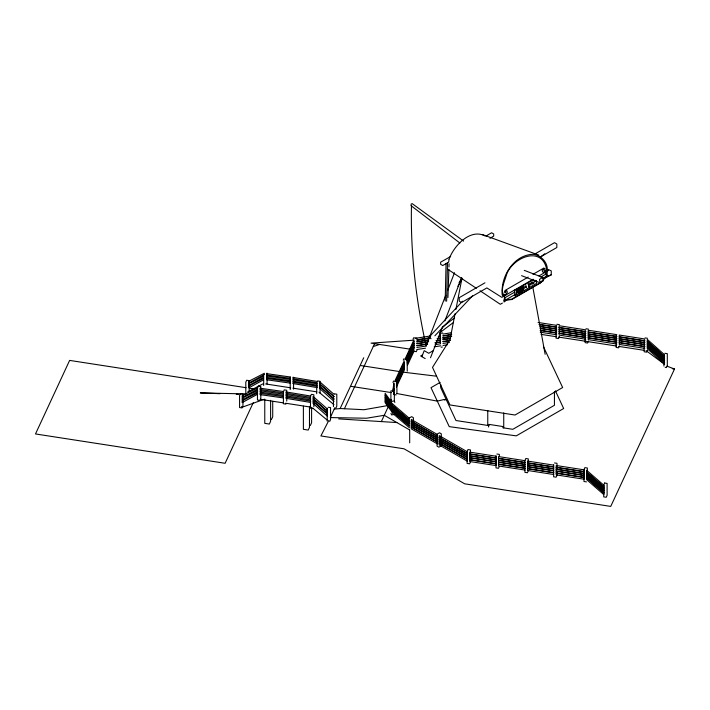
<?xml version="1.0" encoding="UTF-8"?>
<svg xmlns="http://www.w3.org/2000/svg" width="710" height="710" viewBox="0 0 710 710"><rect width="100%" height="100%" fill="white"/><g stroke="black" fill="none" stroke-linecap="round" stroke-linejoin="round"><path stroke-width="1.06" d="M445.197 301.102L446.058 263.517M446.617 301.235L447.495 262.54M525.711 287.586L525.453 285.917M447.939 297.561L448.88 269.196M448.951 267.013L449.057 263.738M526.394 287.701L526.208 285.89M532.624 282.216L532.598 282.864M517.093 290.541L516.853 292.724L517.439 292.076L516.791 290.399M448.951 259.807L448.684 262.105L442.747 265.54L440.635 264.315L440.635 262.167L450.628 256.514M515.966 294.632L516.507 289.973M504.606 295.742L504.1 302.105M531.994 282.021L532.03 283.973M392.781 391.37L393.908 383.08L393.624 394.538M393.065 391.254L393.908 384.793M393.349 391.059L393.908 386.675M393.624 390.606L393.908 388.539M393.624 390.882L393.908 388.814M393.624 392.852L393.908 390.553M530.53 285.003L530.769 284.222M488.48 426.994L489.11 424.402L503.15 426.577L502.822 427.766L512.815 429.31L554.439 405.277L554.439 391.529M455.039 313.784L450.016 339.575L432.514 367.389L449.945 404.948L515.016 415.022L562.648 387.518L543.611 347.066M455.882 309.489L461.953 278.329M524.353 286.618L524.299 288.358M514.572 292.174L504.819 297.81L503.976 300.916L514.83 294.659M531.053 283.059L530.397 283.246M540.683 277.095L545.981 274.042C550.623 265.442 541.952 254.97 533.05 254.322C513.436 254.855 500.435 276.909 502.192 294.978L503.505 296.381M529.909 284.728L530.228 284.062M448.995 259.398C453.53 246.317 470.047 228.07 485.036 235.942M421.873 356.668L424.207 350.66L428.742 353.278L433.277 350.66M445.702 295.369L426.098 345.805A645.647 437.094 49.4 0 1 411.489 205.19M447.708 290.221L454.506 272.72M430.517 357.76L442.463 327.044M444.851 320.885L461.615 277.77M253.257 402.659L225.123 463.284L35.5 433.952L69.633 360.405L246.104 387.704M283.379 391.778L284.266 389.87L286.742 390.252L286.742 401.123M271.451 419.503L272.72 416.779L272.72 401.336M310.332 425.521L311.592 422.787L311.592 407.354M330.718 416.646L334.889 407.646M329.68 421.491L330.558 419.583L330.558 407.62L328.082 407.238M335.91 408.055L336.797 406.147L336.797 394.192L334.321 393.81M340.152 408.534L363.715 357.76M344.403 408.738L374.596 343.675M392.95 382.406L393.606 380.977M403.262 360.174L403.928 358.745M413.007 339.194L413.664 337.765L416.974 338.271M394.574 381.652L404.23 360.849L404.23 370.23L396.411 387.074M404.895 359.42L413.965 339.868L413.965 349.249L407.158 363.911M395.497 381.625L404.23 362.561M405.8 359.42L413.965 341.581M396.411 381.288L404.23 364.443M406.253 360.085L413.965 343.462M396.411 381.518L404.23 364.683M406.706 359.34L413.965 343.702M396.411 383.143L404.23 366.307M407.158 359.988L413.965 345.317M396.411 383.418L404.23 366.573M407.158 360.263L413.965 345.592M396.411 385.157L404.23 368.321M407.158 362.002L413.965 347.332M396.411 385.388L404.23 368.543M407.158 362.224L413.965 347.563M381.35 421.58L388.876 405.374L364.052 409.723L340.711 408.552L334.224 409.093M389.746 403.484L391.503 399.703M407.398 365.464L414.178 350.846M416.974 350.234L416.308 351.663L413.007 351.148M559.418 336.611L558.53 338.519L556.054 338.137L556.054 326.183M499.352 466.363L498.464 468.272L495.988 467.89L495.988 455.926M528.293 470.836L527.406 472.745L524.93 472.363L524.93 460.408L525.808 458.5L528.293 458.882L528.293 462.139M588.501 341.111L587.614 343.019L585.138 342.637L585.138 330.674M619.537 345.912L618.65 347.82L616.173 347.438L616.173 335.475M647.555 350.252L646.668 352.16L644.192 351.769L644.192 339.815M667.054 366.191L674.5 369.022L610.742 506.407L464.677 483.812L404.034 448.8L320.885 435.94L328.792 420.489M459.024 282.793L461.837 278.009M457.87 286.281L462.37 278.684M534.381 280.761L534.834 280.157M532.305 282.731L532.704 282.207M540.328 282.66L541.686 281.142M543.727 278.879L545.422 276.989M462.529 301.226L429.479 336.611L431.005 338.759M434.875 335.786L472.523 295.884M543.514 268.247L544.872 268.398A1.34 0.923 -71.7 0 1 545.005 269.427L544.162 270.75L543.603 269.401A1.855 1.269 -71.7 0 0 542.236 270.19C541.89 274.184 545.741 271.433 546.735 269.667C542.103 244.71 511.866 257.757 506.399 275.089C505.05 280.486 499.565 290.914 504.26 295.484A3.878 2.654 -71.7 0 0 505.697 295.111L507.366 292.156L506.718 290.443A1.571 1.074 -71.7 0 0 505.813 290.967C506.061 294.721 503.266 292.147 505.218 290.355L528.196 277.086M535.02 280.983L534.71 281.692L535.171 281.737M442.277 327.132L454.604 317.84M439.685 332.821L452.936 322.855M540.39 257.055L544.81 253.736M486.075 236.031L491.577 232.756L493.69 233.972L493.69 236.128L489.944 238.285M410.904 204.302L412.128 203.593L463.612 241.098M484.966 282.82L459.246 297.667L459.246 301.226L461.571 302.513L486.856 287.914L501.801 297.366L533.228 279.216M534.799 254.056L554.51 242.669L556.835 244.009L556.835 247.515L540.629 256.869M532.988 274.326L543.541 268.229M503.115 294.854L505.618 294.597M538.934 275.924L548.582 270.35M514.413 290.63L533.281 279.74M528.071 284.595L528.595 284.293L528.577 286.902M505.919 299.798L511.75 299.158L543.327 280.867L542.759 277.45L539.485 279.341L540.053 282.757L521.575 275.658M516.791 293.248L517.59 292.476M542.759 278.533L546.239 276.518L551.253 274.877L551.253 270.847L548.262 269.507M502.396 303.09L500.319 304.288L480.04 290.763M551.253 274.877L543.461 278.879M422.477 354.92L420.657 355.967L425.192 358.586M440.147 382.388L431.005 387.669L449.235 426.63L516.276 435.86L563.66 408.507L555.415 390.846M409.164 418.057L411.587 416.655L413.397 417.702L413.397 423.142M263.357 375.128L248.908 382.974L248.908 381.19L264.324 373.283L264.324 374.614M263.357 377.534L248.908 385.37L248.908 383.595L263.357 376.185M263.357 379.93L248.908 387.767L248.908 385.991L263.357 378.572M247.799 391.813L263.472 383.604M263.73 399.455L243.006 406.928L241.391 406.679M373.265 346.551L379.575 344.448M444.336 400.041L446.235 399.57M444.211 399.481L437.298 401.123L396.712 393.491M440.227 333.354L442.703 332.972M415.377 338.324L430.819 335.936M442.96 334.055L451.631 332.715M416.859 339.806L429.745 337.809M438.336 336.478L440.484 336.149M442.96 335.768L451.631 334.428M416.859 340.046L429.745 338.058M438.336 336.726L440.484 336.389M442.96 336.007L451.631 334.667M416.859 341.688L428.671 339.859M437.262 338.528L440.484 338.031M442.96 337.649L451.631 336.309M416.859 341.927L428.671 340.099M437.262 338.768L440.484 338.271M442.96 337.889L451.631 336.549M416.859 343.542L428.671 341.714M436.188 340.552L440.484 339.895M442.96 339.504L450.548 338.333M416.859 343.817L427.597 342.158M436.188 340.827L440.484 340.161M442.96 339.779L450.548 338.608M416.859 345.557L427.597 343.897M435.115 342.735L440.484 341.9M442.96 341.519L450.548 340.347M416.859 345.788L427.597 344.128M435.115 342.965L440.484 342.131M442.96 341.75L449.465 340.747M416.859 347.474L426.524 345.974M435.115 344.652L440.484 343.817L440.484 334.437M442.96 343.436L449.465 342.433M416.805 349.533L425.53 348.184M434.245 346.835L440.777 345.823M442.96 345.486L447.318 344.811M441.114 347.226L442.357 347.03M390.926 401.496L394.236 400.999L394.884 402.428M394.884 414.392L391.574 414.889L390.926 413.46M505.076 300.286L511.715 299.549L540.434 282.97L546.239 276.518L546.851 271.353L547.446 275.826M413.051 340.241L371.073 343.134L412.439 349.533M417.471 339.939L419.681 339.788M438.461 338.492L440.67 338.342M442.88 338.191L445.09 338.04M394.316 390.828L390.89 390.864L390.89 402.818M330.274 417.586L366.6 418.226L384.27 415.288L409.466 429.834M246.086 393.917L200.282 392.905L219.914 393.686M236.27 394.325L238.453 394.414M338.679 418.891L396.863 422.565M436.535 376.202L404.23 372.28L360.671 365.543M290.248 379.397L266.8 376.069L266.8 377.4L290.248 380.729M290.248 381.794L266.8 378.465L266.8 379.788L290.248 383.125M283.494 392.87L260.046 389.541L260.046 388.21L283.494 391.538L283.379 403.741L285.864 404.123M283.494 394.103L260.046 390.775L260.046 392.097L283.494 395.426M283.494 396.615L260.046 393.287L260.046 394.618L283.494 397.946M556.942 324.275L559.418 324.656M586.016 328.765L588.501 329.156M645.079 337.907L647.555 338.288M538.082 322.473L556.684 325.358M585.759 329.848L559.16 325.739L559.16 335.12L585.759 339.229M616.804 334.658L588.244 330.239L588.244 339.62L616.804 344.039M644.822 338.989L619.28 335.04L619.28 344.421L644.822 348.37M539.174 324.355L556.684 327.061M559.16 327.452L585.759 331.561M588.244 331.952L616.804 336.363M619.28 336.753L644.822 340.702M539.174 324.603L556.684 327.31M559.16 327.692L585.759 331.81M588.244 332.191L616.804 336.611M619.28 336.993L644.822 340.942M540.266 326.414L556.684 328.952M559.16 329.333L585.759 333.452M588.244 333.833L616.804 338.253M619.28 338.635L644.822 342.584M540.266 326.644L556.684 329.183M559.16 329.573L585.759 333.682M588.244 334.064L616.804 338.484M619.28 338.865L644.822 342.823M540.266 328.268L556.684 330.807M559.16 331.188L585.759 335.306M588.244 335.688L616.804 340.108M619.28 340.489L644.822 344.439M540.266 328.544L556.684 331.082M559.16 331.464L585.759 335.582M588.244 335.963L616.804 340.383M619.28 340.764L644.822 344.714M540.266 330.283L556.684 332.821M559.16 333.203L585.759 337.321M588.244 337.703L616.804 342.122M619.28 342.504L644.822 346.453M540.266 330.514L556.684 333.052M559.16 333.434L585.759 337.552M588.244 337.933L616.804 342.353M619.28 342.735L644.822 346.684M540.266 332.2L556.684 334.738M664.835 353.287L667.311 353.678L667.311 365.632L666.424 367.54L665.19 367.345M541.064 334.374L556.374 336.735M558.566 337.081L616.528 346.045M618.721 346.382L643.872 350.279M672.317 368.685L674.5 369.022M317.601 380.933L320.077 381.314L320.077 383.489M351.015 386.346L391.325 392.586M393.775 394.494L396.251 394.875M265.647 383.941L290.683 387.811M292.857 388.148L316.802 391.849M249.387 388.21L253.772 388.894M260.357 399.322L283.352 402.881M285.535 403.218L310.714 407.114M312.959 408.614L310.483 408.232L310.483 396.269L311.37 394.361L313.847 394.742L313.847 406.706M496.876 454.018L499.352 454.4L499.352 456.574M554.519 462.938L556.995 463.319L556.995 468.76M525.036 460.692L498.58 456.601L498.58 465.982L525.036 470.073M553.738 465.13L527.512 461.074L527.512 470.455L553.738 474.511M469.7 453.841L496.095 457.923M498.58 458.314L525.036 462.405M527.512 462.787L553.738 466.843M556.223 467.224L584.099 471.538M469.7 454.089L496.095 458.172M498.58 458.553L525.036 462.645M527.512 463.035L553.738 467.091M556.223 467.473L584.099 471.786M469.7 455.731L496.095 459.814M498.58 460.195L525.036 464.287M527.512 464.668L553.738 468.733M556.223 469.115L584.099 473.428M469.7 455.962L496.095 460.044M498.58 460.435L525.036 464.526M527.512 464.908L553.738 468.964M556.223 469.346L584.099 473.659M469.7 457.586L496.095 461.669M498.58 462.05L525.036 466.142M527.512 466.532L553.738 470.588M556.223 470.97L584.099 475.283M469.7 457.861L496.095 461.944M498.58 462.325L525.036 466.417M527.512 466.807L553.738 470.863M556.223 471.245L584.099 475.558M469.7 459.601L496.095 463.683M498.58 464.065L525.036 468.156M527.512 468.547L553.738 472.603M556.223 472.984L584.099 477.297M469.7 459.832L496.095 463.914M498.58 464.296L525.036 468.387M527.512 468.769L553.738 472.833M556.223 473.215L584.099 477.528M586.46 481.886L583.984 481.504L583.984 469.541L584.871 467.633L587.347 468.014L587.347 471.28M292.724 377.374L317.343 381.483M292.724 378.705L317.343 382.814M292.724 379.779L317.343 383.888M292.724 381.11L317.343 385.219M292.724 382.175L317.343 386.284M292.724 383.506L317.343 387.616M482.037 234.424L538.863 255.121M524.273 270.35L542.759 277.45M533.45 282.012L534.177 283.015M530.317 284.124L529.873 283.858M411.276 421.163L437.378 436.233M439.188 437.28L467.216 453.459M411.276 421.412L437.378 436.472M439.188 437.52L467.216 453.708M411.276 423.045L437.378 438.114M439.188 439.162L467.216 455.341M411.276 423.284L437.378 438.354M439.188 439.401L467.216 455.58M411.276 424.908L437.378 439.969M439.188 441.017L467.216 457.204M411.276 425.183L437.378 440.244M439.188 441.292L467.216 457.48M411.276 426.923L437.378 441.984M439.188 443.031L467.216 459.219M411.276 427.145L437.378 442.215M439.188 443.262L467.216 459.441M447.779 269.25L476.348 288.304M531.826 283.92L531.107 283.592L531.701 282.287M646.056 350.616L664.427 364.239M410.904 205.554L459.84 242.998M318.976 392.186L333.966 404.673M312.657 407.984L326.982 419.921M409.466 418.403L391.991 403.395L391.991 412.776L409.466 427.784M391.991 405.108L409.466 420.116M391.991 405.348L409.466 420.364M391.991 406.99L409.466 421.997M391.991 407.229L409.466 422.237M391.991 408.845L409.466 423.861M391.991 409.12L409.466 424.136M391.991 410.859L409.466 425.876M391.991 411.09L409.466 426.098M586.575 471.928L603.846 486.953M586.575 472.168L603.846 487.202M586.575 473.81L603.846 488.844M586.575 474.04L603.846 489.075M586.575 475.665L603.846 490.699M586.575 475.94L603.846 490.974M586.575 477.679L603.846 492.713M586.575 477.91L603.846 492.944M334.055 394.361L319.82 381.865L319.82 383.826L334.055 396.535M334.055 396.766L319.82 384.27L319.82 386.231L334.055 398.931M334.055 399.162L319.82 386.666L319.82 388.627L334.055 401.327M664.578 354.778L647.298 339.371L647.298 348.752L664.578 364.159M647.298 341.084L664.578 356.482M647.298 341.324L664.578 356.731M647.298 342.965L664.578 358.373M647.298 343.205L664.578 358.603M647.298 344.829L664.578 360.227M647.298 345.095L664.578 360.502M647.298 346.844L664.578 362.242M647.298 347.066L664.578 362.473M521.273 287.816L522.915 290.612M518.637 289.343L520.27 292.138M521.699 287.284L523.199 289.858M519.063 288.81L520.554 291.384M517.279 289.84L518.673 293.372M532.775 286.964L545.147 354.29M544.597 272.054L544.685 272.605A7.189 4.926 -71.7 0 0 546.735 269.676M533.485 283.13L533.21 282.527L532.713 283.893M523.616 288.544L523.519 287.586M545.768 271.974L545.981 274.042M536.352 280.477L536.653 283.308L514.954 295.839L514.351 290.115M528.87 283.139L529.252 286.822M523.217 286.414L523.643 290.505M522.56 286.485L522.897 289.724M521.575 287.958L521.939 291.49M520.856 287.461L521.282 291.553M520.572 287.94L520.998 292.032M519.915 288.003L520.253 291.242M518.939 289.485L519.303 293.008M518.22 288.988L518.646 293.079M504.819 297.81L505.2 301.466M663.948 355.195L663.948 366.067M587.347 475.629L587.347 477.803M556.995 472.017L556.995 475.283L556.107 477.191L553.631 476.8L553.631 464.846M503.736 412.909L503.736 427.908M488.773 425.121L488.773 425.592L455.953 420.515L440.715 387.687L440.715 384.509M487.761 410.442L487.761 425.432M470.473 456.459L470.473 449.936L467.997 449.554L467.109 451.462L467.109 463.417L469.585 463.799L470.473 461.891L470.473 458.633M441.309 438.168L441.309 433.819L439.49 432.772L437.076 434.165L437.076 446.128L438.886 447.176L441.309 445.773L441.309 440.342M413.397 425.317L413.397 427.491M409.688 429.87L409.688 442.862M407.229 359.251L407.229 371.215M396.917 381.492L396.917 393.446M394.352 392.31L394.352 401.008M333.434 395.718L333.434 406.59M327.195 409.146L327.195 421.11M320.077 385.663L320.077 393.269M316.713 382.841L316.713 393.704M309.48 406.386L309.48 427.34L308.22 430.065L303.383 429.319L303.383 406.155M293.567 377.214L293.567 389.169M290.204 378.732L290.204 389.604M270.608 400.369L270.608 421.323L269.339 424.056L264.768 423.346L264.768 399.082M267.058 373.114L267.058 383.977M263.694 374.631L263.694 385.503M249.166 391.503L249.166 380.631L246.689 380.249L245.802 382.158L245.802 394.121M240.45 393.686L239.572 395.594L239.572 407.549L242.048 407.93L242.935 406.022L242.935 394.068L240.45 393.686M258.342 386.16L257.455 388.068L257.455 400.023L259.94 400.413L260.818 398.505L260.818 386.542L258.342 386.16M604.627 483.022L603.74 484.93L603.74 496.885L606.216 497.266L607.103 495.358L607.103 483.403L604.627 483.022M257.57 389.16L242.154 397.52L242.154 395.736L257.57 387.829L257.57 389.16M257.57 391.716L242.154 400.076L242.154 398.301L257.57 390.385L257.57 391.716M257.57 394.236L242.154 402.588L242.154 400.813L257.57 392.905L257.57 394.236M290.248 376.992L266.8 373.664L266.8 374.995L290.248 378.323L290.248 376.992M496.095 456.219L469.7 452.128L469.7 461.509L496.095 465.6L496.095 456.219M584.099 469.834L556.223 465.52L556.223 474.901L584.099 479.214L584.099 469.834M310.589 396.029L285.97 391.929L285.97 393.251L310.589 397.36L310.589 396.029M310.589 398.594L285.97 394.485L285.97 395.816L310.589 399.916L310.589 398.594M310.589 401.106L285.97 396.996L285.97 398.328L310.589 402.437L310.589 401.106M437.378 434.52L411.276 419.45L411.276 428.831L437.378 443.901L437.378 434.52M467.216 451.746L439.188 435.567L439.188 444.948L467.216 461.127L467.216 451.746M603.846 485.249L586.575 470.215L586.575 479.596L603.846 494.63L603.846 485.249M327.31 408.907L313.075 396.42L313.075 398.372L327.31 411.081L327.31 408.907M327.31 411.472L313.075 398.976L313.075 400.937L327.31 413.637L327.31 411.472M327.31 413.983L313.075 401.487L313.075 403.449L327.31 416.149L327.31 413.983M391.547 402.029L385.131 393.313L385.131 395.026L391.547 403.741L391.547 402.029M391.547 403.981L385.131 395.275L385.131 396.917L391.547 405.623L391.547 403.981M391.547 405.863L385.131 397.147L385.131 398.771L391.547 407.478L391.547 405.863M391.547 407.753L385.131 399.047L385.131 400.786L391.547 409.492L391.547 407.753M391.547 409.723L385.131 401.017L385.131 402.694L391.547 411.409L391.547 409.723"/></g></svg>
